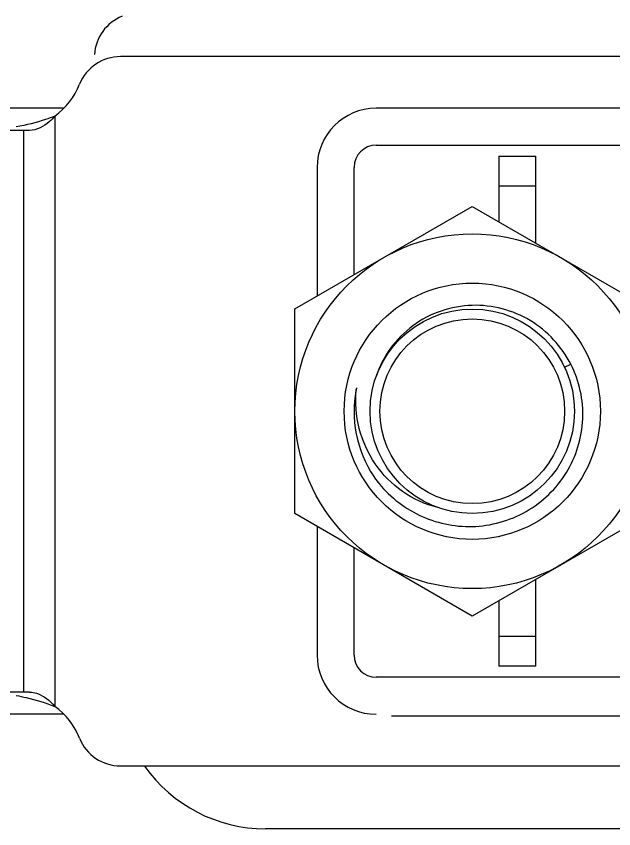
# Model space of a CAD drawing. Extents: x 1382187 to 1725648, y 860327 to 1571294.
# Drawn here: x 1529648.8 to 1529979.4, y 1227622 to 1228071.5 of the extents above; entities that cross this region are included whole.
import ezdxf

# ---------------------------------------------------------------- set-up
doc = ezdxf.new("R2010")
doc.units = 0
doc.header["$LTSCALE"] = 1000
doc.header["$MEASUREMENT"] = 0

msp = doc.modelspace()

# ---------------------------------------------------------------- linework, layer by layer
for p, q in [((1530050.35, 1228049.25), (1529706.56, 1228049.25)), ((1529675.01, 1228020.63), (1529610.1, 1228020.63)), ((1531294.25, 1228020.64), (1529847.95, 1228020.63)), ((1529670.09, 1228016.28), (1529670.09, 1227689.7)), ((1529656.2, 1228008.37), (1529281.21, 1228008.37)), ((1529652.75, 1228008.37), (1529652.75, 1227697.62)), ((1529847.95, 1228000.19), (1530117.81, 1228000.19)), ((1529915.83, 1227994.05), (1529936.27, 1227994.05)), ((1529915.83, 1227994.05), (1529915.83, 1227957.8)), ((1529936.27, 1227946), (1529936.27, 1227994.05)), ((1529815.24, 1227987.92), (1529815.24, 1227916.73)), ((1529835.69, 1227928.53), (1529835.69, 1227987.92)), ((1529915.83, 1227977.7), (1529936.27, 1227977.7)), ((1529802.98, 1227909.65), (1529901.11, 1227966.3)), ((1529901.11, 1227966.3), (1529999.24, 1227909.65)), ((1529802.98, 1227796.34), (1529802.98, 1227909.65)), ((1529952.19, 1227877.29), (1529955.7, 1227878.96)), ((1529901.11, 1227739.68), (1529802.98, 1227796.34)), ((1529999.24, 1227796.34), (1529901.11, 1227739.68)), ((1529815.24, 1227789.25), (1529815.24, 1227718.06)), ((1529835.69, 1227718.06), (1529835.69, 1227777.45)), ((1529936.27, 1227711.93), (1529936.27, 1227759.98)), ((1529915.83, 1227748.18), (1529915.83, 1227711.93)), ((1529936.27, 1227728.28), (1529915.83, 1227728.28)), ((1529936.27, 1227711.93), (1529915.83, 1227711.93)), ((1530117.81, 1227705.8), (1529847.95, 1227705.8)), ((1529656.2, 1227697.62), (1529281.21, 1227697.62)), ((1529675.01, 1227685.35), (1529610.11, 1227685.35)), ((1531294.25, 1227684.49), (1529856.46, 1227684.21)), ((1529706.56, 1227656.73), (1530050.35, 1227656.73)), ((1530015.59, 1227621.98), (1529786.62, 1227621.98))]:
    msp.add_line(p, q)
for radius in [98.13, 70.88, 56.57, 51.11]:
    msp.add_circle((1529901.11, 1227852.99), radius)
for centre, radius, start, end in [((1529716.54, 1228048.81), 24.53, 112.0243, 176.3478), ((1529706.56, 1228024.72), 24.53, 90, 157.9757), ((1529645.92, 1228049.25), 40.89, 306.2515, 337.9757), ((1529847.95, 1227987.92), 32.71, 90, 180), ((1529847.95, 1227987.92), 12.27, 90, 180), ((1529901.11, 1227852.99), 65.4, 168.5415, 213.5415), ((1529901.24, 1227852.98), 65.53, 169.9486, 175.033), ((1529900.89, 1227853.04), 65.17, 168.542, 169.9459), ((1529901.52, 1227859.14), 64.87, 173.9459, 174.8169), ((1529901.05, 1227852.96), 65.33, 213.5438, 216.97), ((1529900.05, 1227854.27), 65.24, 214.988, 217.5933), ((1529847.95, 1227718.06), 32.71, 180, 270), ((1529847.95, 1227718.06), 12.27, 180, 270), ((1529645.92, 1227656.73), 40.89, 22.0243, 53.7485), ((1529706.56, 1227681.26), 24.53, 202.0243, 270), ((1529786.62, 1227703.75), 81.78, 215.2532, 270)]:
    msp.add_arc(centre, radius, start, end)
for points, knots in [([(1529670.09, 1228016.28), (1529668.43, 1228015.61), (1529661.49, 1228013.08), (1529654.29, 1228011.28), (1529648.79, 1228010.29)], [0, 0, 0, 0, 0.242689, 1, 1, 1, 1]), ([(1529670.09, 1228016.28), (1529669.17, 1228015.17), (1529665.47, 1228011.31), (1529660.17, 1228008.37), (1529656.2, 1228008.37)], [0, 0, 0, 0, 0.266, 1, 1, 1, 1]), ([(1529901.11, 1227911.58), (1529895.25, 1227911.42), (1529883.52, 1227909.3), (1529867.72, 1227901.02), (1529855.15, 1227888.37), (1529849.72, 1227877.74), (1529847.89, 1227872.17)], [0, 0, 0, 0, 0.250031, 0.500036, 0.750022, 1, 1, 1, 1]), ([(1529955.7, 1227878.96), (1529950.68, 1227888.79), (1529934.84, 1227906.01), (1529912.14, 1227911.89), (1529901.11, 1227911.58)], [0, 0, 0, 0, 0.500108, 1, 1, 1, 1]), ([(1529901.11, 1227789.22), (1529911.43, 1227789.49), (1529932.3, 1227795.25), (1529955.45, 1227817.71), (1529965, 1227848.54), (1529960.38, 1227869.77), (1529955.7, 1227878.96)], [0, 0, 0, 0, 0.250101, 0.50014, 0.750107, 1, 1, 1, 1]), ([(1529882.07, 1227799.73), (1529875.1, 1227801.39), (1529861.68, 1227807.47), (1529846.32, 1227823.18), (1529837.37, 1227843.22), (1529836.27, 1227857.85), (1529836.92, 1227865)], [0, 0, 0, 0, 0.249708, 0.499636, 0.749734, 1, 1, 1, 1]), ([(1529848.35, 1227814.47), (1529854.47, 1227806.52), (1529870.64, 1227793.3), (1529891.09, 1227788.96), (1529901.11, 1227789.22)], [0, 0, 0, 0, 0.500072, 1, 1, 1, 1]), ([(1529648.79, 1227695.7), (1529650.64, 1227695.36), (1529657.88, 1227693.88), (1529664.99, 1227691.75), (1529670.09, 1227689.7)], [0, 0, 0, 0, 0.255037, 1, 1, 1, 1]), ([(1529656.2, 1227697.62), (1529657.45, 1227697.62), (1529662.88, 1227696.62), (1529667.42, 1227692.91), (1529670.09, 1227689.7)], [0, 0, 0, 0, 0.231026, 1, 1, 1, 1])]:
    msp.add_open_spline(points, degree=3, knots=knots)

doc.saveas('drawing.dxf')
